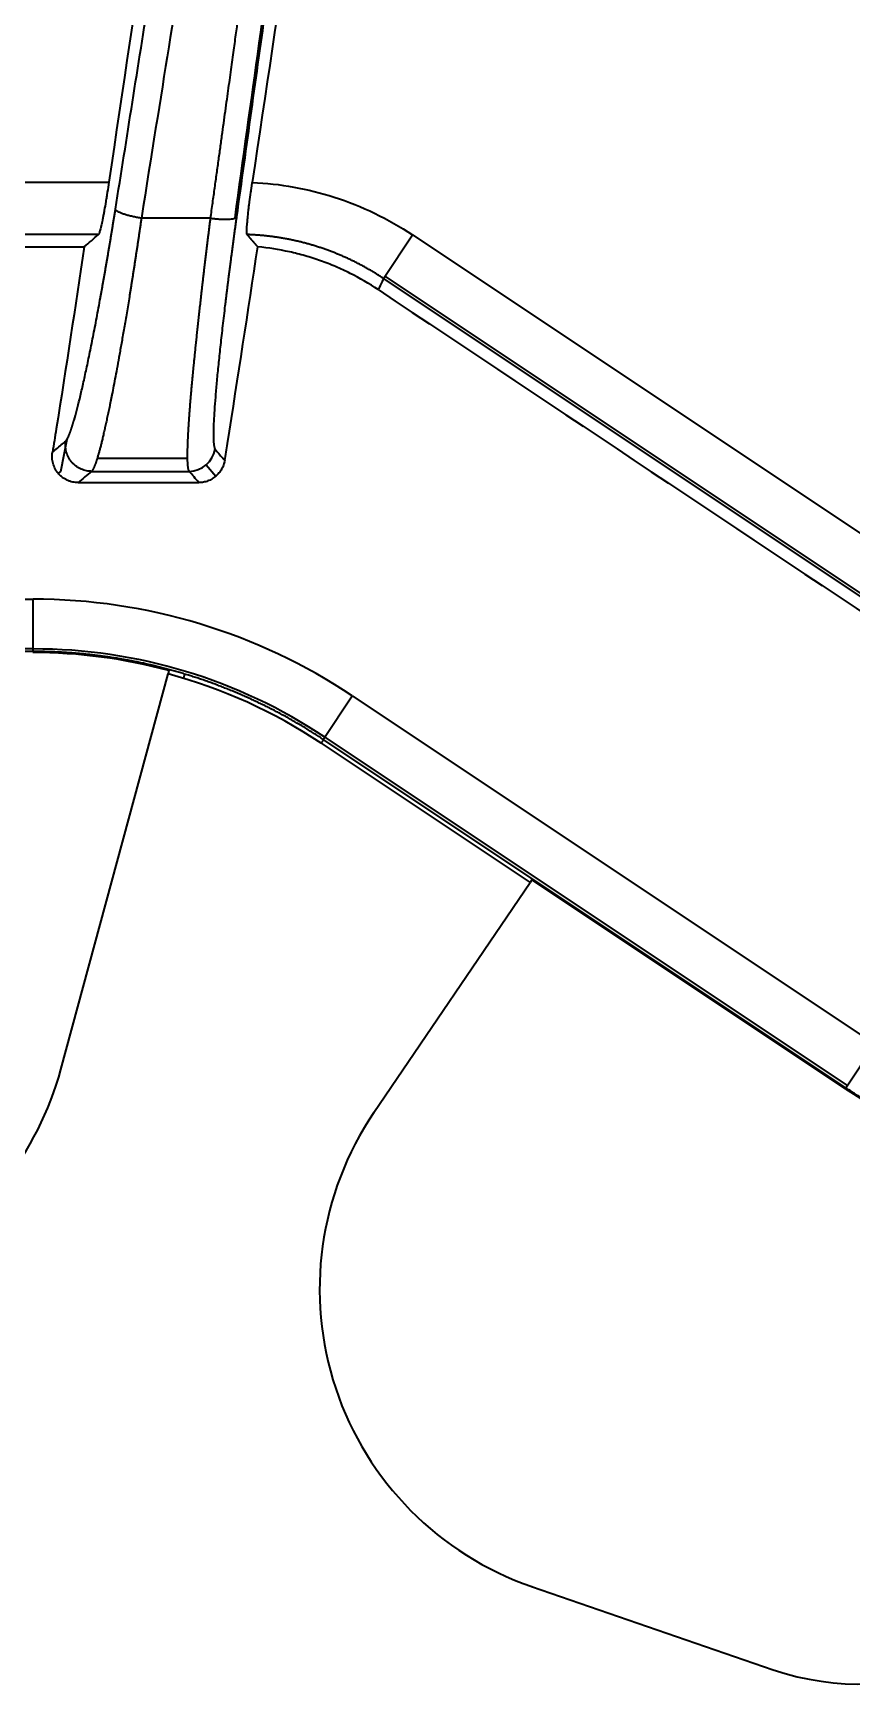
# Model space of a CAD drawing. Header units: millimetres. Extents: x 5 to 1651, y 545 to 1674.
# Drawn here: x 537.87 to 553.5, y 726.82 to 758.32 of the extents above; entities that cross this region are included whole.
import ezdxf

# ---------------------------------------------------------------- set-up
doc = ezdxf.new("R2010")
doc.units = ezdxf.units.MM
doc.layers.add('10', color=7, linetype='Continuous', true_color=0xffffff)

msp = doc.modelspace()

# ---------------------------------------------------------------- linework, layer by layer
at = {"layer": '10', "color": 7, "linetype": 'Continuous', "lineweight": 35}
for p, q in [((533.145, 755.476), (539.321, 755.476)), ((539.122, 754.477), (533.195, 754.477)), ((544.56, 753.641), (545.114, 754.472)), ((545.114, 754.472), (555.38, 747.628)), ((533.428, 754.244), (538.852, 754.244)), ((554.826, 746.797), (544.56, 753.641)), ((544.587, 753.683), (554.854, 746.839)), ((538.402, 749.958), (538.524, 750.571)), ((540.824, 750.203), (539.096, 750.203)), ((541.176, 750.083), (541.361, 749.867)), ((538.357, 749.92), (538.402, 749.958)), ((538.738, 749.744), (541.04, 749.744)), ((533.428, 747.52), (537.874, 747.52)), ((537.874, 746.522), (537.874, 747.52)), ((537.874, 746.571), (533.464, 746.571)), ((537.874, 746.522), (533.478, 746.522)), ((538.406, 738.548), (540.45, 746.096)), ((540.467, 746.159), (540.45, 746.096)), ((540.767, 746.09), (540.743, 746.012)), ((543.413, 744.844), (543.967, 745.675)), ((543.967, 745.675), (553.936, 739.03)), ((543.373, 744.774), (547.359, 742.116)), ((553.382, 738.199), (543.413, 744.844)), ((543.441, 744.886), (553.409, 738.24)), ((547.394, 742.168), (547.359, 742.116)), ((553.376, 738.18), (547.394, 742.168)), ((544.378, 737.726), (547.359, 742.116)), ((553.382, 738.199), (553.936, 739.03)), ((553.376, 738.18), (553.382, 738.199)), ((547.389, 728.683), (552, 727.095))]:
    msp.add_line(p, q, dxfattribs=at)
for centre, radius, start, end in [((532.615, 740.116), 6, 251, 344.849), ((549.343, 734.356), 6, 145.8319, 251), ((553.628, 731.823), 5, 251, 335)]:
    msp.add_arc(centre, radius, start, end, dxfattribs=at)
for centre, major_axis, start_param, end_param in [((537.865, 736.505), (-3.192, -10.544), 2.848006, 3.435179), ((537.881, 736.558), (-2.902, -9.585), 2.846503, 3.436683), ((537.86, 736.489), (-2.902, -9.585), 3.172263, 3.435179), ((537.841, 736.427), (-2.902, -9.585), 2.84991, 3.172069), ((558.924, 746.517), (-2.902, -9.585), 5.989599, 6.576772)]:
    msp.add_ellipse(centre, major_axis=major_axis, ratio=0.998504, start_param=start_param, end_param=end_param, dxfattribs=at)
for points, knots in [([(543.429, 828.539), (543.429, 823.864), (542.121, 815.206), (540.054, 802.407), (537.103, 792.701), (533.096, 785.323), (528.647, 777.155), (526.059, 767.403), (524.851, 759.05), (524.321, 755.476)], [0, 0, 0, 0, 0.185733, 0.344916, 0.5041, 0.588915, 0.67373, 0.866016, 1, 1, 1, 1]), ([(527.058, 755.476), (527.569, 758.915), (528.764, 767.057), (531.168, 776.118), (535.428, 783.952), (539.606, 791.634), (542.725, 801.897), (544.782, 814.763), (546.134, 823.595), (546.134, 828.539)], [0, 0, 0, 0, 0.129702, 0.32294, 0.408174, 0.493408, 0.653378, 0.813349, 1, 1, 1, 1]), ([(558.429, 828.539), (558.429, 823.864), (557.121, 815.206), (555.054, 802.407), (552.103, 792.701), (548.096, 785.323), (543.647, 777.155), (541.059, 767.403), (539.851, 759.05), (539.321, 755.476)], [0, 0, 0, 0, 0.185733, 0.344916, 0.5041, 0.588915, 0.67373, 0.866016, 1, 1, 1, 1]), ([(539.448, 754.96), (539.555, 755.637), (539.663, 756.319), (539.88, 757.691), (539.99, 758.382), (540.214, 759.773), (540.329, 760.473), (540.566, 761.881), (540.689, 762.59), (540.946, 764.015), (541.081, 764.732), (541.366, 766.173), (541.517, 766.898), (541.839, 768.356), (542.01, 769.088), (542.38, 770.561), (542.578, 771.301), (543.006, 772.789), (543.236, 773.537), (543.735, 775.039), (544.004, 775.794), (544.59, 777.312), (544.905, 778.074), (545.335, 779.032), (545.422, 779.224), (545.601, 779.609), (545.692, 779.801), (545.97, 780.379), (546.162, 780.765), (546.755, 781.929), (547.172, 782.71), (548.032, 784.289), (548.474, 785.086), (549.361, 786.703), (549.807, 787.522), (550.459, 788.773), (550.673, 789.194), (550.989, 789.831), (551.145, 790.152), (551.324, 790.528), (551.413, 790.718), (551.457, 790.812), (551.479, 790.86), (551.49, 790.883), (551.495, 790.895), (551.498, 790.901), (551.499, 790.904), (551.5, 790.905), (551.5, 790.906), (551.501, 790.907), (551.86, 791.685), (552.529, 793.251), (553.406, 795.624), (554.171, 798.016), (554.617, 799.618), (555.036, 801.223), (555.231, 802.027), (555.6, 803.634), (555.946, 805.242), (556.411, 807.648), (556.835, 810.045), (557.097, 811.633), (557.29, 812.819), (557.353, 813.213), (557.479, 814.001), (557.541, 814.393), (557.727, 815.568), (557.971, 817.128), (558.308, 819.445), (558.598, 821.744), (558.824, 824.025), (558.971, 826.29), (559.007, 827.791), (559.007, 828.539)], [0, 0, 0, 0, 0.03125, 0.03125, 0.0625, 0.0625, 0.09375, 0.09375, 0.125, 0.125, 0.15625, 0.15625, 0.1875, 0.1875, 0.21875, 0.21875, 0.25, 0.25, 0.28125, 0.28125, 0.3125, 0.3125, 0.34375, 0.34375, 0.351563, 0.351563, 0.359375, 0.359375, 0.375, 0.375, 0.40625, 0.40625, 0.4375, 0.4375, 0.46875, 0.46875, 0.484375, 0.484375, 0.492188, 0.496094, 0.498047, 0.499023, 0.499512, 0.499756, 0.499878, 0.499939, 0.499969, 0.499985, 0.499985, 0.5, 0.5, 0.53125, 0.5625, 0.59375, 0.625, 0.625, 0.65625, 0.65625, 0.6875, 0.71875, 0.75, 0.78125, 0.78125, 0.796875, 0.796875, 0.8125, 0.8125, 0.84375, 0.875, 0.90625, 0.9375, 0.96875, 1, 1, 1, 1]), ([(559.506, 828.539), (559.506, 827.272), (559.444, 825.856), (559.258, 823.506), (559.18, 822.685), (559.041, 821.398), (558.965, 820.741), (558.867, 819.949), (558.815, 819.547), (558.788, 819.344), (558.775, 819.243), (558.768, 819.192), (558.765, 819.166), (558.763, 819.154), (558.762, 819.147), (558.762, 819.144), (558.762, 819.143), (558.761, 819.142), (558.761, 819.141), (558.761, 819.141), (558.761, 819.141), (558.585, 817.818), (558.369, 816.339), (557.984, 813.888), (557.845, 813.033), (557.622, 811.691), (557.507, 811.006), (557.366, 810.181), (557.294, 809.762), (557.257, 809.551), (557.239, 809.445), (557.23, 809.392), (557.225, 809.366), (557.223, 809.354), (557.222, 809.347), (557.221, 809.343), (556.885, 807.411), (556.526, 805.577), (555.756, 802.102), (555.347, 800.459), (554.478, 797.364), (554.019, 795.912), (553.294, 793.877), (553.045, 793.222), (552.664, 792.275), (552.471, 791.811), (552.241, 791.285), (552.126, 791.025), (552.068, 790.897), (552.039, 790.833), (552.024, 790.801), (552.017, 790.785), (552.013, 790.777), (552.011, 790.773), (552.01, 790.771), (552.01, 790.77), (552.01, 790.769), (552.01, 790.769), (552.009, 790.769), (552.009, 790.769), (551.851, 790.423), (551.426, 789.546), (550.461, 787.676), (549.599, 786.061), (548.871, 784.711), (548.615, 784.238), (548.21, 783.494), (548.002, 783.113), (547.751, 782.654), (547.623, 782.421), (547.559, 782.303), (547.526, 782.244), (547.51, 782.214), (547.502, 782.199), (547.498, 782.192), (547.496, 782.188), (547.495, 782.187), (547.494, 782.186), (547.494, 782.185), (547.494, 782.185), (547.494, 782.185), (546.732, 780.796), (546.038, 779.364), (545.096, 777.152), (544.65, 776.03), (544.174, 774.693), (543.947, 774.018), (543.836, 773.678), (543.781, 773.508), (543.754, 773.423), (543.74, 773.38), (543.734, 773.359), (543.73, 773.348), (543.729, 773.343), (543.728, 773.34), (543.727, 773.339), (543.727, 773.338), (543.727, 773.338), (543.727, 773.338), (543.309, 772.017), (542.913, 770.589), (542.353, 768.286), (542.172, 767.491), (541.908, 766.26), (541.779, 765.634), (541.631, 764.886), (541.558, 764.508), (541.522, 764.317), (541.504, 764.222), (541.495, 764.174), (541.49, 764.15), (541.488, 764.138), (541.487, 764.132), (541.487, 764.129), (541.486, 764.128), (541.486, 764.127), (541.486, 764.127), (541.486, 764.127), (541.486, 764.127), (541.486, 764.126), (541.418, 763.764), (541.251, 762.831), (541.024, 761.482), (540.767, 759.925), (540.623, 759.042), (540.305, 757.071), (540.131, 755.982), (539.941, 754.79)], [0, 0, 0, 0, 0.0625, 0.0625, 0.09375, 0.09375, 0.109375, 0.117188, 0.121094, 0.123047, 0.124023, 0.124512, 0.124756, 0.124878, 0.124939, 0.124969, 0.124985, 0.124992, 0.124996, 0.124996, 0.125, 0.125, 0.1875, 0.1875, 0.21875, 0.21875, 0.234375, 0.242188, 0.246094, 0.248047, 0.249023, 0.249512, 0.249756, 0.249878, 0.249878, 0.25, 0.25, 0.3125, 0.3125, 0.375, 0.375, 0.4375, 0.4375, 0.46875, 0.46875, 0.484375, 0.492188, 0.496094, 0.498047, 0.499023, 0.499512, 0.499756, 0.499878, 0.499939, 0.499969, 0.499985, 0.499992, 0.499996, 0.499996, 0.5, 0.5, 0.53125, 0.5625, 0.59375, 0.59375, 0.609375, 0.609375, 0.617188, 0.621094, 0.623047, 0.624023, 0.624512, 0.624756, 0.624878, 0.624939, 0.624969, 0.624985, 0.624992, 0.624996, 0.624996, 0.625, 0.625, 0.6875, 0.6875, 0.71875, 0.734375, 0.742188, 0.746094, 0.748047, 0.749023, 0.749512, 0.749756, 0.749878, 0.749939, 0.749969, 0.749985, 0.749992, 0.749992, 0.75, 0.75, 0.8125, 0.8125, 0.84375, 0.84375, 0.859375, 0.867188, 0.871094, 0.873047, 0.874023, 0.874512, 0.874756, 0.874878, 0.874939, 0.874969, 0.874985, 0.874992, 0.874996, 0.874998, 0.874998, 0.875, 0.875, 0.90625, 0.9375, 0.9375, 0.96875, 0.96875, 1, 1, 1, 1]), ([(541.263, 754.79), (541.276, 754.888), (541.303, 755.082), (541.343, 755.368), (541.381, 755.644), (541.418, 755.912), (541.453, 756.17), (541.488, 756.419), (541.521, 756.659), (541.553, 756.889), (541.583, 757.11), (541.613, 757.322), (541.641, 757.525), (541.668, 757.718), (541.693, 757.903), (541.717, 758.078), (541.74, 758.243), (541.762, 758.4), (541.782, 758.547), (541.802, 758.685), (541.819, 758.813), (541.836, 758.933), (541.851, 759.043), (541.865, 759.144), (541.878, 759.235), (541.889, 759.318), (541.9, 759.391), (541.909, 759.454), (541.916, 759.509), (541.923, 759.554), (541.935, 759.643), (541.955, 759.78), (541.982, 759.966), (542.009, 760.151), (542.035, 760.334), (542.062, 760.515), (542.088, 760.695), (542.115, 760.873), (542.141, 761.05), (542.168, 761.225), (542.194, 761.398), (542.22, 761.57), (542.246, 761.74), (542.272, 761.909), (542.298, 762.076), (542.323, 762.241), (542.349, 762.405), (542.375, 762.567), (542.4, 762.727), (542.426, 762.886), (542.451, 763.043), (542.476, 763.199), (542.502, 763.353), (542.527, 763.505), (542.552, 763.656), (542.577, 763.805), (542.601, 763.953), (542.626, 764.099), (542.651, 764.243), (542.711, 764.592), (542.808, 765.141), (542.946, 765.887), (543.087, 766.619), (543.232, 767.337), (543.38, 768.041), (543.532, 768.732), (543.687, 769.409), (543.846, 770.072), (544.008, 770.721), (544.174, 771.356), (544.343, 771.977), (544.515, 772.584), (544.691, 773.178), (544.837, 773.651), (544.952, 774.01), (545.034, 774.26), (545.118, 774.511), (545.205, 774.764), (545.293, 775.017), (545.384, 775.272), (545.477, 775.527), (545.572, 775.784), (545.669, 776.043), (545.769, 776.302), (545.87, 776.563), (545.974, 776.824), (546.08, 777.087), (546.189, 777.351), (546.299, 777.617), (546.412, 777.883), (546.527, 778.151), (546.644, 778.42), (546.764, 778.69), (546.885, 778.961), (547.009, 779.233), (547.135, 779.507), (547.263, 779.781), (547.394, 780.057), (547.527, 780.334), (547.661, 780.613), (547.798, 780.892), (547.938, 781.173), (548.079, 781.455), (548.223, 781.738), (548.369, 782.022), (548.517, 782.308), (548.663, 782.587), (548.822, 782.886), (549.006, 783.233), (549.235, 783.662), (549.508, 784.173), (549.763, 784.649), (549.982, 785.06), (550.148, 785.371), (550.304, 785.665), (550.451, 785.942), (550.589, 786.202), (550.716, 786.445), (550.835, 786.671), (551.005, 786.998), (551.226, 787.425), (551.494, 787.955), (551.751, 788.47), (551.995, 788.97), (552.227, 789.454), (552.447, 789.923), (552.654, 790.376), (552.849, 790.815), (553.008, 791.184), (553.137, 791.491), (553.24, 791.74), (553.342, 791.99), (553.444, 792.242), (553.544, 792.496), (553.644, 792.751), (553.743, 793.008), (553.84, 793.267), (553.937, 793.527), (554.033, 793.789), (554.129, 794.053), (554.223, 794.319), (554.316, 794.586), (554.409, 794.855), (554.501, 795.125), (554.591, 795.397), (554.681, 795.671), (554.77, 795.947), (554.859, 796.224), (554.946, 796.503), (555.032, 796.784), (555.118, 797.066), (555.203, 797.35), (555.286, 797.635), (555.369, 797.923), (555.451, 798.212), (555.533, 798.502), (555.613, 798.795), (555.692, 799.089), (555.771, 799.385), (555.848, 799.682), (555.925, 799.981), (556.023, 800.368), (556.141, 800.847), (556.278, 801.423), (556.414, 802.016), (556.55, 802.625), (556.686, 803.249), (556.82, 803.89), (556.954, 804.547), (557.088, 805.221), (557.221, 805.91), (557.353, 806.615), (557.485, 807.337), (557.616, 808.075), (557.746, 808.828), (557.85, 809.446), (557.929, 809.922), (557.983, 810.248), (558.036, 810.572), (558.089, 810.893), (558.141, 811.211), (558.192, 811.527), (558.242, 811.84), (558.292, 812.15), (558.341, 812.457), (558.39, 812.762), (558.438, 813.064), (558.485, 813.363), (558.531, 813.66), (558.577, 813.954), (558.622, 814.245), (558.667, 814.533), (558.711, 814.819), (558.754, 815.102), (558.796, 815.382), (558.838, 815.66), (558.879, 815.935), (558.919, 816.207), (558.959, 816.476), (558.998, 816.743), (559.036, 817.007), (559.074, 817.268), (559.111, 817.527), (559.147, 817.783), (559.183, 818.036), (559.218, 818.286), (559.252, 818.534), (559.286, 818.779), (559.32, 819.032), (559.355, 819.294), (559.391, 819.564), (559.425, 819.833), (559.459, 820.1), (559.492, 820.365), (559.524, 820.628), (559.555, 820.89), (559.585, 821.15), (559.614, 821.408), (559.642, 821.665), (559.669, 821.919), (559.695, 822.172), (559.721, 822.423), (559.745, 822.673), (559.769, 822.92), (559.791, 823.166), (559.813, 823.41), (559.834, 823.653), (559.854, 823.893), (559.873, 824.132), (559.891, 824.369), (559.908, 824.605), (559.924, 824.838), (559.939, 825.07), (559.953, 825.3), (559.967, 825.528), (559.979, 825.755), (559.991, 825.979), (560.001, 826.202), (560.011, 826.424), (560.02, 826.643), (560.028, 826.861), (560.035, 827.077), (560.041, 827.291), (560.046, 827.503), (560.05, 827.714), (560.053, 827.923), (560.055, 828.13), (560.057, 828.335), (560.057, 828.472), (560.057, 828.539)], [0, 0, 0, 0, 0.00393, 0.007737, 0.011421, 0.014981, 0.018418, 0.021731, 0.024921, 0.027988, 0.030932, 0.033752, 0.036449, 0.039022, 0.041473, 0.0438, 0.046003, 0.048083, 0.05004, 0.051874, 0.053584, 0.055171, 0.056634, 0.057975, 0.059192, 0.060285, 0.061255, 0.062102, 0.062826, 0.063426, 0.063903, 0.066401, 0.068878, 0.071333, 0.073767, 0.076179, 0.078571, 0.080941, 0.083289, 0.085617, 0.087923, 0.090207, 0.092471, 0.094712, 0.096933, 0.099133, 0.101311, 0.103467, 0.105603, 0.107717, 0.10981, 0.111881, 0.113931, 0.11596, 0.117968, 0.119954, 0.121919, 0.123863, 0.125785, 0.127686, 0.137813, 0.147766, 0.157546, 0.167155, 0.176592, 0.185858, 0.194955, 0.203882, 0.212641, 0.221233, 0.229658, 0.237918, 0.246013, 0.253945, 0.25736, 0.260797, 0.264258, 0.267742, 0.27125, 0.274781, 0.278337, 0.281916, 0.285519, 0.289147, 0.292799, 0.296475, 0.300176, 0.303902, 0.307653, 0.311429, 0.315229, 0.319055, 0.322906, 0.326783, 0.330685, 0.334612, 0.338566, 0.342545, 0.34655, 0.350581, 0.354638, 0.358721, 0.362831, 0.366966, 0.371129, 0.375317, 0.379533, 0.383445, 0.388564, 0.394891, 0.402425, 0.411167, 0.416012, 0.420602, 0.424938, 0.429019, 0.432846, 0.436419, 0.439737, 0.442801, 0.450786, 0.458519, 0.466002, 0.473235, 0.480218, 0.486951, 0.493435, 0.499672, 0.50566, 0.509145, 0.512645, 0.516161, 0.519692, 0.52324, 0.526804, 0.530383, 0.533979, 0.537591, 0.54122, 0.544865, 0.548526, 0.552204, 0.555899, 0.559611, 0.56334, 0.567085, 0.570848, 0.574628, 0.578425, 0.582239, 0.586071, 0.58992, 0.593787, 0.597672, 0.601574, 0.605493, 0.609431, 0.613387, 0.61736, 0.621352, 0.625361, 0.629389, 0.636882, 0.644575, 0.652468, 0.660564, 0.668861, 0.67736, 0.686061, 0.694965, 0.704072, 0.713381, 0.722895, 0.732611, 0.742532, 0.752656, 0.756982, 0.761272, 0.765526, 0.769743, 0.773924, 0.778068, 0.782177, 0.786249, 0.790285, 0.794284, 0.798248, 0.802175, 0.806066, 0.80992, 0.813739, 0.817521, 0.821267, 0.824976, 0.828649, 0.832287, 0.835887, 0.839452, 0.842981, 0.846473, 0.849929, 0.853348, 0.856732, 0.860079, 0.863391, 0.866666, 0.869904, 0.873107, 0.876273, 0.879832, 0.883366, 0.886876, 0.890361, 0.893823, 0.89726, 0.900674, 0.904063, 0.907429, 0.91077, 0.914087, 0.917381, 0.92065, 0.923896, 0.927117, 0.930315, 0.933489, 0.936639, 0.939766, 0.942869, 0.945948, 0.949003, 0.952035, 0.955043, 0.958028, 0.960989, 0.963927, 0.966841, 0.969732, 0.972599, 0.975444, 0.978265, 0.981062, 0.983837, 0.986588, 0.989317, 0.992022, 0.994704, 0.997364, 1, 1, 1, 1]), ([(541.729, 754.792), (541.739, 754.866), (541.749, 754.941), (542.066, 757.228), (542.367, 759.445), (543.386, 766.085), (544.216, 770.496), (546.427, 776.94), (547.353, 779.057), (549.481, 783.227), (550.64, 785.284), (552.775, 789.458), (553.723, 791.584), (555.3, 795.939), (555.952, 798.162), (557.628, 804.922), (558.365, 809.555), (559.802, 818.847), (560.497, 823.505), (560.531, 828.301), (560.532, 828.42), (560.532, 828.539)], [0, 0, 0, 0, 0.003031, 0.003031, 0.093247, 0.093247, 0.273679, 0.273679, 0.363895, 0.363895, 0.454111, 0.454111, 0.544327, 0.544327, 0.634544, 0.634544, 0.814976, 0.814976, 0.995408, 0.995408, 1, 1, 1, 1]), ([(560.556, 828.539), (560.556, 827.777), (560.521, 826.255), (560.378, 823.973), (560.159, 821.691), (559.879, 819.405), (559.555, 817.111), (559.321, 815.574), (559.143, 814.417), (559.083, 814.031), (558.963, 813.258), (558.903, 812.87), (558.72, 811.706), (558.596, 810.927), (558.212, 808.584), (557.94, 807.012), (557.481, 804.642), (557.32, 803.85), (557.062, 802.659), (556.974, 802.262), (556.791, 801.466), (556.697, 801.068), (556.404, 799.872), (555.989, 798.276), (555.277, 795.884), (554.735, 794.298), (554.3, 793.113), (554.075, 792.522), (553.8, 791.835), (553.659, 791.493), (553.587, 791.322), (553.551, 791.236), (553.533, 791.194), (553.524, 791.172), (553.52, 791.162), (553.517, 791.156), (553.516, 791.154), (553.516, 791.152), (553.515, 791.152), (553.515, 791.151), (553.515, 791.151), (553.414, 790.913), (553.312, 790.677), (553.105, 790.207), (552.999, 789.974), (552.678, 789.278), (552.239, 788.362), (551.559, 787.021), (550.871, 785.714), (550.415, 784.864), (549.965, 784.026), (549.743, 783.612), (549.306, 782.794), (548.877, 781.985), (548.263, 780.794), (547.878, 780.013), (547.507, 779.236), (547.329, 778.85), (546.815, 777.697), (546.504, 776.935), (545.93, 775.423), (545.669, 774.673), (545.189, 773.183), (544.969, 772.443), (544.565, 770.972), (544.379, 770.241), (544.036, 768.786), (543.878, 768.063), (543.584, 766.624), (543.447, 765.907), (543.19, 764.481), (543.069, 763.772), (542.84, 762.36), (542.731, 761.658), (542.522, 760.263), (542.421, 759.57), (542.225, 758.193), (542.13, 757.509), (541.942, 756.153), (541.849, 755.48), (541.757, 754.813)], [0, 0, 0, 0, 0.03125, 0.0625, 0.09375, 0.125, 0.15625, 0.1875, 0.1875, 0.203125, 0.203125, 0.21875, 0.21875, 0.25, 0.25, 0.3125, 0.3125, 0.34375, 0.34375, 0.359375, 0.359375, 0.375, 0.375, 0.40625, 0.4375, 0.46875, 0.46875, 0.484375, 0.492187, 0.496094, 0.498047, 0.499023, 0.499512, 0.499756, 0.499878, 0.499939, 0.499969, 0.499985, 0.499992, 0.499992, 0.5, 0.5, 0.507812, 0.507812, 0.515625, 0.515625, 0.53125, 0.546875, 0.5625, 0.578125, 0.578125, 0.59375, 0.59375, 0.609375, 0.625, 0.640625, 0.640625, 0.65625, 0.65625, 0.6875, 0.6875, 0.71875, 0.71875, 0.75, 0.75, 0.78125, 0.78125, 0.8125, 0.8125, 0.84375, 0.84375, 0.875, 0.875, 0.90625, 0.90625, 0.9375, 0.9375, 0.96875, 0.96875, 1, 1, 1, 1]), ([(561.134, 828.539), (561.134, 823.595), (559.782, 814.763), (557.725, 801.897), (554.606, 791.634), (550.428, 783.952), (546.168, 776.118), (543.763, 767.056), (542.569, 758.913), (542.058, 755.473)], [0, 0, 0, 0, 0.186643, 0.346608, 0.506573, 0.591803, 0.677034, 0.870264, 1, 1, 1, 1]), ([(539.321, 755.476), (539.312, 755.412), (539.302, 755.349), (539.287, 755.257), (539.283, 755.227), (539.275, 755.181), (539.273, 755.166), (539.268, 755.136), (539.265, 755.121), (539.253, 755.048), (539.243, 754.992), (539.228, 754.912), (539.224, 754.886), (539.216, 754.849), (539.214, 754.836), (539.209, 754.812), (539.207, 754.801), (539.196, 754.743), (539.187, 754.702), (539.177, 754.656), (539.175, 754.647), (539.171, 754.629), (539.169, 754.621), (539.163, 754.597), (539.159, 754.582), (539.149, 754.542), (539.142, 754.521), (539.134, 754.498), (539.131, 754.492), (539.127, 754.482), (539.124, 754.479), (539.122, 754.477)], [0, 0, 0, 0, 0.125, 0.125, 0.1875, 0.1875, 0.21875, 0.21875, 0.25, 0.25, 0.375, 0.375, 0.4375, 0.4375, 0.46875, 0.46875, 0.5, 0.5, 0.625, 0.625, 0.65625, 0.65625, 0.6875, 0.6875, 0.75, 0.75, 0.875, 0.875, 0.9375, 0.9375, 1, 1, 1, 1]), ([(541.96, 754.477), (541.957, 754.48), (541.955, 754.49), (541.953, 754.512), (541.953, 754.521), (541.953, 754.542), (541.953, 754.554), (541.955, 754.594), (541.956, 754.626), (541.961, 754.681), (541.962, 754.701), (541.966, 754.742), (541.968, 754.764), (541.975, 754.833), (541.98, 754.882), (541.989, 754.962), (541.992, 754.99), (541.999, 755.046), (542.003, 755.075), (542.014, 755.162), (542.022, 755.222), (542.033, 755.3), (542.035, 755.315), (542.039, 755.347), (542.046, 755.394), (542.053, 755.441), (542.058, 755.473)], [0, 0, 0, 0, 0.125, 0.125, 0.1875, 0.1875, 0.25, 0.25, 0.375, 0.375, 0.4375, 0.4375, 0.5, 0.5, 0.625, 0.625, 0.6875, 0.6875, 0.75, 0.75, 0.875, 0.875, 0.90625, 0.90625, 0.9375, 1, 1, 1, 1]), ([(542.058, 755.473), (542.588, 755.449), (543.119, 755.354), (544.148, 755.023), (544.655, 754.778), (545.114, 754.472)], [0, 0, 0, 0, 0.489882, 0.489882, 1, 1, 1, 1]), ([(538.499, 750.538), (538.499, 750.539), (538.501, 750.54), (538.503, 750.542), (538.505, 750.545), (538.507, 750.547), (538.51, 750.55), (538.512, 750.553), (538.514, 750.556), (538.517, 750.56), (538.519, 750.563), (538.522, 750.567), (538.524, 750.571), (538.527, 750.576), (538.529, 750.58), (538.532, 750.585), (538.534, 750.59), (538.537, 750.595), (538.54, 750.6), (538.542, 750.606), (538.545, 750.612), (538.548, 750.618), (538.551, 750.624), (538.553, 750.63), (538.556, 750.637), (538.559, 750.644), (538.562, 750.651), (538.565, 750.658), (538.568, 750.665), (538.571, 750.673), (538.574, 750.681), (538.577, 750.689), (538.58, 750.698), (538.583, 750.706), (538.586, 750.715), (538.59, 750.724), (538.593, 750.733), (538.596, 750.742), (538.599, 750.752), (538.603, 750.762), (538.606, 750.772), (538.61, 750.782), (538.613, 750.793), (538.616, 750.803), (538.62, 750.814), (538.623, 750.825), (538.627, 750.837), (538.63, 750.848), (538.634, 750.86), (538.638, 750.872), (538.641, 750.884), (538.645, 750.896), (538.649, 750.909), (538.653, 750.922), (538.672, 750.987), (538.708, 751.118), (538.764, 751.34), (538.824, 751.593), (538.886, 751.876), (538.952, 752.187), (539.02, 752.525), (539.09, 752.886), (539.141, 753.163), (539.173, 753.339), (539.185, 753.405), (539.197, 753.472), (539.209, 753.54), (539.221, 753.607), (539.233, 753.676), (539.245, 753.744), (539.257, 753.813), (539.269, 753.882), (539.281, 753.951), (539.293, 754.021), (539.305, 754.091), (539.317, 754.162), (539.329, 754.233), (539.341, 754.304), (539.353, 754.376), (539.365, 754.447), (539.376, 754.52), (539.388, 754.592), (539.4, 754.665), (539.412, 754.738), (539.424, 754.812), (539.436, 754.886), (539.444, 754.936), (539.448, 754.96)], [0, 0, 0, 0, 0.004737, 0.00947, 0.014199, 0.018925, 0.023648, 0.028368, 0.033085, 0.037799, 0.042511, 0.047221, 0.051929, 0.056635, 0.061339, 0.066042, 0.070743, 0.075444, 0.080143, 0.084842, 0.08954, 0.094238, 0.098936, 0.103634, 0.108332, 0.113031, 0.11773, 0.12243, 0.127131, 0.131833, 0.136537, 0.141242, 0.145949, 0.150658, 0.155369, 0.160082, 0.164798, 0.169516, 0.174238, 0.178962, 0.18369, 0.188421, 0.193155, 0.197894, 0.202636, 0.207383, 0.212134, 0.216889, 0.221649, 0.226414, 0.231184, 0.23596, 0.24074, 0.245527, 0.250319, 0.313386, 0.375812, 0.438014, 0.500409, 0.562888, 0.625051, 0.687298, 0.750024, 0.760555, 0.771062, 0.781548, 0.792014, 0.802462, 0.812894, 0.823311, 0.833715, 0.844109, 0.854494, 0.864872, 0.875245, 0.885615, 0.895983, 0.906352, 0.916723, 0.927099, 0.93748, 0.94787, 0.958269, 0.96868, 0.979104, 0.989543, 1, 1, 1, 1]), ([(539.941, 754.79), (539.94, 754.777), (539.936, 754.751), (539.93, 754.712), (539.925, 754.674), (539.919, 754.635), (539.913, 754.597), (539.907, 754.558), (539.902, 754.52), (539.896, 754.481), (539.89, 754.443), (539.885, 754.405), (539.879, 754.366), (539.873, 754.328), (539.868, 754.29), (539.862, 754.252), (539.856, 754.214), (539.851, 754.176), (539.845, 754.139), (539.839, 754.101), (539.833, 754.063), (539.828, 754.026), (539.822, 753.988), (539.816, 753.951), (539.81, 753.913), (539.805, 753.876), (539.799, 753.839), (539.793, 753.802), (539.787, 753.765), (539.782, 753.728), (539.776, 753.691), (539.77, 753.655), (539.764, 753.618), (539.758, 753.581), (539.753, 753.545), (539.747, 753.509), (539.741, 753.472), (539.735, 753.436), (539.73, 753.4), (539.724, 753.364), (539.718, 753.329), (539.697, 753.2), (539.662, 752.985), (539.613, 752.698), (539.567, 752.434), (539.524, 752.192), (539.484, 751.971), (539.447, 751.771), (539.412, 751.591), (539.386, 751.458), (539.368, 751.363), (539.355, 751.302), (539.343, 751.242), (539.331, 751.184), (539.32, 751.127), (539.308, 751.072), (539.296, 751.018), (539.285, 750.965), (539.274, 750.914), (539.263, 750.864), (539.253, 750.816), (539.242, 750.769), (539.232, 750.724), (539.222, 750.68), (539.212, 750.637), (539.202, 750.596), (539.192, 750.556), (539.183, 750.518), (539.174, 750.481), (539.165, 750.445), (539.156, 750.411), (539.147, 750.378), (539.138, 750.346), (539.13, 750.316), (539.122, 750.287), (539.114, 750.26), (539.106, 750.233), (539.098, 750.208), (539.091, 750.184), (539.084, 750.162), (539.077, 750.141), (539.07, 750.121), (539.063, 750.102), (539.056, 750.084), (539.05, 750.068), (539.044, 750.052), (539.038, 750.038), (539.032, 750.025), (539.026, 750.013), (539.021, 750.002), (539.015, 749.993), (539.01, 749.984), (539.005, 749.976), (539.001, 749.97), (538.996, 749.964), (538.993, 749.961), (538.992, 749.96)], [0, 0, 0, 0, 0.004991, 0.009982, 0.014975, 0.019968, 0.024961, 0.029956, 0.034951, 0.039947, 0.044944, 0.049941, 0.05494, 0.059939, 0.064938, 0.069939, 0.07494, 0.079942, 0.084944, 0.089947, 0.094951, 0.099956, 0.104962, 0.109968, 0.114975, 0.119982, 0.12499, 0.129999, 0.135009, 0.140019, 0.14503, 0.150042, 0.155054, 0.160067, 0.165081, 0.170095, 0.175111, 0.180126, 0.185143, 0.19016, 0.195178, 0.200197, 0.244634, 0.287068, 0.327499, 0.365926, 0.402346, 0.43676, 0.469167, 0.499566, 0.511733, 0.523842, 0.535894, 0.547888, 0.559825, 0.571705, 0.583527, 0.595292, 0.607, 0.61865, 0.630244, 0.641779, 0.653258, 0.664679, 0.676042, 0.687349, 0.698597, 0.709789, 0.720922, 0.731999, 0.743018, 0.753979, 0.764883, 0.77573, 0.78652, 0.797253, 0.807929, 0.818548, 0.82911, 0.839615, 0.850064, 0.860456, 0.870791, 0.88107, 0.891292, 0.901457, 0.911566, 0.921619, 0.931614, 0.941553, 0.951436, 0.961262, 0.971031, 0.980744, 0.9904, 1, 1, 1, 1]), ([(540.856, 749.96), (540.855, 749.961), (540.855, 749.962), (540.853, 749.964), (540.852, 749.967), (540.85, 749.969), (540.849, 749.972), (540.848, 749.975), (540.846, 749.979), (540.845, 749.982), (540.844, 749.986), (540.843, 749.99), (540.842, 749.994), (540.841, 749.999), (540.839, 750.004), (540.838, 750.009), (540.837, 750.014), (540.836, 750.019), (540.836, 750.025), (540.835, 750.03), (540.834, 750.037), (540.833, 750.043), (540.832, 750.049), (540.831, 750.056), (540.831, 750.063), (540.83, 750.07), (540.829, 750.077), (540.829, 750.085), (540.828, 750.093), (540.827, 750.101), (540.827, 750.109), (540.826, 750.118), (540.826, 750.126), (540.826, 750.135), (540.825, 750.144), (540.825, 750.154), (540.825, 750.163), (540.824, 750.173), (540.824, 750.183), (540.824, 750.194), (540.824, 750.204), (540.823, 750.215), (540.823, 750.226), (540.823, 750.237), (540.823, 750.248), (540.823, 750.26), (540.823, 750.272), (540.823, 750.284), (540.823, 750.296), (540.823, 750.309), (540.824, 750.321), (540.824, 750.334), (540.824, 750.347), (540.824, 750.361), (540.825, 750.374), (540.825, 750.388), (540.825, 750.402), (540.826, 750.417), (540.826, 750.431), (540.826, 750.446), (540.827, 750.461), (540.827, 750.476), (540.828, 750.491), (540.829, 750.507), (540.829, 750.522), (540.83, 750.538), (540.831, 750.555), (540.831, 750.571), (540.832, 750.588), (540.833, 750.605), (540.834, 750.622), (540.835, 750.639), (540.835, 750.656), (540.836, 750.674), (540.837, 750.692), (540.838, 750.71), (540.839, 750.729), (540.84, 750.747), (540.842, 750.766), (540.843, 750.785), (540.844, 750.804), (540.845, 750.823), (540.846, 750.843), (540.848, 750.863), (540.849, 750.883), (540.85, 750.903), (540.852, 750.923), (540.853, 750.944), (540.854, 750.965), (540.856, 750.986), (540.857, 751.007), (540.859, 751.028), (540.861, 751.05), (540.862, 751.072), (540.864, 751.094), (540.865, 751.116), (540.867, 751.138), (540.869, 751.161), (540.871, 751.184), (540.873, 751.207), (540.874, 751.23), (540.876, 751.253), (540.878, 751.277), (540.88, 751.301), (540.882, 751.325), (540.884, 751.349), (540.886, 751.373), (540.888, 751.398), (540.891, 751.428), (540.894, 751.463), (540.897, 751.504), (540.901, 751.546), (540.905, 751.588), (540.909, 751.631), (540.913, 751.675), (540.917, 751.719), (540.921, 751.764), (540.926, 751.81), (540.93, 751.856), (540.934, 751.903), (540.939, 751.95), (540.944, 751.999), (540.949, 752.047), (540.954, 752.097), (540.959, 752.147), (540.964, 752.197), (540.969, 752.249), (540.974, 752.301), (540.98, 752.353), (540.985, 752.407), (540.991, 752.46), (540.997, 752.515), (541.003, 752.57), (541.009, 752.626), (541.015, 752.682), (541.021, 752.739), (541.027, 752.797), (541.033, 752.855), (541.04, 752.914), (541.046, 752.973), (541.053, 753.033), (541.06, 753.094), (541.067, 753.155), (541.074, 753.217), (541.081, 753.279), (541.088, 753.342), (541.095, 753.406), (541.103, 753.47), (541.11, 753.535), (541.118, 753.6), (541.126, 753.666), (541.133, 753.732), (541.141, 753.799), (541.149, 753.867), (541.157, 753.935), (541.166, 754.003), (541.174, 754.073), (541.182, 754.142), (541.191, 754.212), (541.199, 754.283), (541.208, 754.354), (541.217, 754.425), (541.226, 754.497), (541.235, 754.57), (541.244, 754.643), (541.253, 754.716), (541.26, 754.765), (541.263, 754.79)], [0, 0, 0, 0, 0.004588, 0.009177, 0.013768, 0.01836, 0.022954, 0.027549, 0.032146, 0.036744, 0.041344, 0.045945, 0.050548, 0.055152, 0.059758, 0.064365, 0.068973, 0.073584, 0.078195, 0.082808, 0.087423, 0.092039, 0.096657, 0.101276, 0.105897, 0.110519, 0.115143, 0.119768, 0.124395, 0.129023, 0.133653, 0.138284, 0.142917, 0.147552, 0.152188, 0.156825, 0.161464, 0.166105, 0.170747, 0.175391, 0.180036, 0.184683, 0.189331, 0.193981, 0.198633, 0.203286, 0.207941, 0.212597, 0.217255, 0.221915, 0.226576, 0.231239, 0.235904, 0.240571, 0.245239, 0.249908, 0.25458, 0.259253, 0.263928, 0.268604, 0.273283, 0.277963, 0.282645, 0.287328, 0.292013, 0.2967, 0.301389, 0.306079, 0.310772, 0.315465, 0.320161, 0.324859, 0.329558, 0.334259, 0.338961, 0.343666, 0.348372, 0.35308, 0.357789, 0.362501, 0.367214, 0.371929, 0.376645, 0.381364, 0.386084, 0.390806, 0.39553, 0.400255, 0.404982, 0.409711, 0.414442, 0.419174, 0.423909, 0.428645, 0.433382, 0.438122, 0.442863, 0.447606, 0.452351, 0.457098, 0.461846, 0.466596, 0.471349, 0.476102, 0.480858, 0.485616, 0.490375, 0.495136, 0.499899, 0.507616, 0.515365, 0.523145, 0.530956, 0.538799, 0.546674, 0.554581, 0.562519, 0.570489, 0.578491, 0.586525, 0.59459, 0.602687, 0.610815, 0.618976, 0.627168, 0.635392, 0.643648, 0.651935, 0.660254, 0.668605, 0.676987, 0.685402, 0.693848, 0.702325, 0.710835, 0.719376, 0.727949, 0.736553, 0.745189, 0.753857, 0.762557, 0.771289, 0.780052, 0.788848, 0.797675, 0.806534, 0.815425, 0.824349, 0.833304, 0.842292, 0.851312, 0.860364, 0.869448, 0.878564, 0.887712, 0.896893, 0.906106, 0.915351, 0.924628, 0.933937, 0.943278, 0.952652, 0.962057, 0.971495, 0.980964, 0.990466, 1, 1, 1, 1]), ([(541.757, 754.813), (541.755, 754.802), (541.752, 754.78), (541.747, 754.746), (541.743, 754.713), (541.738, 754.679), (541.733, 754.646), (541.729, 754.612), (541.724, 754.579), (541.72, 754.546), (541.715, 754.513), (541.711, 754.48), (541.706, 754.447), (541.702, 754.414), (541.698, 754.381), (541.693, 754.348), (541.689, 754.315), (541.684, 754.283), (541.68, 754.25), (541.676, 754.218), (541.671, 754.185), (541.667, 754.153), (541.663, 754.12), (541.659, 754.088), (541.654, 754.056), (541.65, 754.024), (541.646, 753.992), (541.642, 753.96), (541.638, 753.928), (541.634, 753.896), (541.63, 753.864), (541.625, 753.833), (541.621, 753.801), (541.617, 753.769), (541.613, 753.738), (541.609, 753.707), (541.605, 753.675), (541.601, 753.644), (541.597, 753.613), (541.593, 753.582), (541.59, 753.551), (541.586, 753.52), (541.582, 753.489), (541.578, 753.458), (541.574, 753.427), (541.57, 753.396), (541.566, 753.366), (541.563, 753.335), (541.559, 753.304), (541.555, 753.274), (541.551, 753.244), (541.548, 753.213), (541.544, 753.183), (541.54, 753.153), (541.522, 753.001), (541.491, 752.735), (541.45, 752.372), (541.414, 752.033), (541.383, 751.721), (541.358, 751.436), (541.338, 751.182), (541.324, 750.96), (541.319, 750.824), (541.317, 750.75), (541.317, 750.725), (541.316, 750.7), (541.316, 750.677), (541.316, 750.654), (541.316, 750.632), (541.316, 750.611), (541.317, 750.591), (541.317, 750.572), (541.318, 750.554), (541.319, 750.536), (541.32, 750.52), (541.321, 750.504), (541.322, 750.489), (541.323, 750.475), (541.325, 750.462), (541.327, 750.45), (541.329, 750.439), (541.331, 750.428), (541.333, 750.419), (541.335, 750.41), (541.338, 750.403), (541.34, 750.396), (541.343, 750.39), (541.346, 750.385), (541.348, 750.382), (541.349, 750.381)], [0, 0, 0, 0, 0.004746, 0.009489, 0.014228, 0.018963, 0.023695, 0.028424, 0.03315, 0.037873, 0.042593, 0.047311, 0.052027, 0.05674, 0.061451, 0.066161, 0.070869, 0.075576, 0.080281, 0.084985, 0.089688, 0.094391, 0.099093, 0.103794, 0.108495, 0.113197, 0.117898, 0.122599, 0.127301, 0.132004, 0.136708, 0.141412, 0.146118, 0.150825, 0.155533, 0.160243, 0.164955, 0.169669, 0.174386, 0.179104, 0.183825, 0.188549, 0.193276, 0.198006, 0.202739, 0.207476, 0.212216, 0.21696, 0.221707, 0.226459, 0.231216, 0.235976, 0.240741, 0.245511, 0.250286, 0.313114, 0.375423, 0.437618, 0.500112, 0.562421, 0.624532, 0.686872, 0.749871, 0.759593, 0.769294, 0.778976, 0.78864, 0.798288, 0.807922, 0.817542, 0.827151, 0.836751, 0.846342, 0.855926, 0.865506, 0.875082, 0.884656, 0.89423, 0.903806, 0.913384, 0.922968, 0.932557, 0.942155, 0.951762, 0.961381, 0.971012, 0.980658, 0.99032, 1, 1, 1, 1]), ([(544.56, 753.641), (544.55, 753.648), (544.53, 753.661), (544.499, 753.681), (544.469, 753.701), (544.438, 753.72), (544.407, 753.739), (544.376, 753.758), (544.345, 753.777), (544.313, 753.796), (544.282, 753.814), (544.25, 753.832), (544.218, 753.85), (544.186, 753.868), (544.154, 753.885), (544.121, 753.903), (544.089, 753.92), (544.056, 753.936), (544.023, 753.953), (543.99, 753.969), (543.957, 753.985), (543.924, 754.001), (543.89, 754.017), (543.857, 754.032), (543.823, 754.048), (543.789, 754.062), (543.755, 754.077), (543.721, 754.092), (543.687, 754.106), (543.653, 754.12), (543.618, 754.133), (543.584, 754.147), (543.549, 754.16), (543.514, 754.173), (543.48, 754.186), (543.445, 754.198), (543.41, 754.21), (543.374, 754.222), (543.339, 754.234), (543.304, 754.245), (543.268, 754.256), (543.233, 754.267), (543.197, 754.278), (543.162, 754.288), (543.126, 754.298), (543.09, 754.308), (543.054, 754.317), (543.018, 754.327), (542.982, 754.336), (542.946, 754.344), (542.91, 754.353), (542.874, 754.361), (542.837, 754.369), (542.801, 754.377), (542.765, 754.384), (542.728, 754.391), (542.692, 754.398), (542.655, 754.405), (542.619, 754.411), (542.582, 754.417), (542.546, 754.423), (542.509, 754.428), (542.473, 754.433), (542.436, 754.438), (542.399, 754.443), (542.363, 754.447), (542.326, 754.451), (542.289, 754.455), (542.253, 754.459), (542.216, 754.462), (542.179, 754.465), (542.143, 754.468), (542.106, 754.47), (542.07, 754.472), (542.033, 754.474), (541.996, 754.476), (541.972, 754.477), (541.96, 754.477)], [0, 0, 0, 0, 0.013098, 0.026211, 0.039339, 0.052482, 0.065639, 0.078809, 0.091993, 0.10519, 0.1184, 0.131622, 0.144856, 0.158102, 0.17136, 0.184628, 0.197907, 0.211196, 0.224496, 0.237804, 0.251123, 0.264449, 0.277785, 0.291128, 0.304479, 0.317838, 0.331204, 0.344576, 0.357954, 0.371339, 0.384728, 0.398123, 0.411523, 0.424927, 0.438335, 0.451746, 0.465161, 0.478579, 0.491999, 0.505421, 0.518845, 0.53227, 0.545696, 0.559123, 0.572549, 0.585976, 0.599402, 0.612827, 0.62625, 0.639672, 0.653091, 0.666508, 0.679922, 0.693333, 0.70674, 0.720143, 0.733542, 0.746935, 0.760324, 0.773707, 0.787084, 0.800454, 0.813818, 0.827175, 0.840524, 0.853866, 0.867199, 0.880524, 0.893839, 0.907146, 0.920443, 0.933729, 0.947006, 0.960271, 0.973526, 0.986769, 1, 1, 1, 1]), ([(538.852, 754.244), (538.681, 753.101), (538.482, 751.796), (538.269, 750.472), (538.245, 750.323)], [0, 0, 0, 0, 0.887664, 1, 1, 1, 1]), ([(541.533, 750.164), (541.551, 750.273), (541.771, 751.657), (541.977, 753.015), (542.161, 754.244)], [0, 0, 0, 0, 0.078622, 1, 1, 1, 1]), ([(544.46, 753.427), (544.289, 753.542), (544.111, 753.645), (543.881, 753.76), (543.835, 753.782), (543.742, 753.826), (543.601, 753.888), (543.457, 753.944), (543.312, 753.996), (543.263, 754.012), (543.165, 754.044), (543.116, 754.058), (542.968, 754.101), (542.868, 754.126), (542.568, 754.192), (542.366, 754.224), (542.161, 754.244)], [0, 0, 0, 0, 0.25, 0.25, 0.3125, 0.3125, 0.375, 0.5, 0.5, 0.5625, 0.5625, 0.625, 0.625, 0.75, 0.75, 1, 1, 1, 1]), ([(538.245, 750.323), (538.309, 750.377), (538.373, 750.432), (538.458, 750.503), (538.478, 750.521), (538.499, 750.538)], [0, 0, 0, 0, 0.758083, 0.758083, 1, 1, 1, 1]), ([(541.349, 750.38), (541.396, 750.326), (541.442, 750.271), (541.503, 750.199), (541.518, 750.182), (541.533, 750.164)], [0, 0, 0, 0, 0.757883, 0.757883, 1, 1, 1, 1]), ([(538.738, 749.744), (538.702, 749.744), (538.666, 749.748), (538.614, 749.759), (538.596, 749.764), (538.57, 749.773), (538.562, 749.776), (538.545, 749.782), (538.537, 749.786), (538.496, 749.805), (538.465, 749.823), (538.429, 749.851), (538.422, 749.856), (538.408, 749.868), (538.388, 749.886), (538.357, 749.918), (538.335, 749.947), (538.315, 749.977), (538.306, 749.993), (538.28, 750.04), (538.267, 750.074), (538.252, 750.126), (538.249, 750.143), (538.243, 750.179), (538.239, 750.215), (538.239, 750.251), (538.24, 750.287), (538.242, 750.305), (538.245, 750.323)], [0, 0, 0, 0, 0.125, 0.125, 0.1875, 0.1875, 0.21875, 0.21875, 0.25, 0.25, 0.375, 0.375, 0.40625, 0.40625, 0.4375, 0.5, 0.5625, 0.5625, 0.625, 0.625, 0.75, 0.75, 0.8125, 0.8125, 0.875, 0.9375, 0.9375, 1, 1, 1, 1]), ([(541.533, 750.164), (541.528, 750.135), (541.521, 750.107), (541.506, 750.066), (541.5, 750.052), (541.488, 750.026), (541.481, 750.013), (541.458, 749.975), (541.441, 749.951), (541.413, 749.918), (541.403, 749.907), (541.383, 749.886), (541.372, 749.876), (541.338, 749.848), (541.315, 749.831), (541.277, 749.808), (541.265, 749.801), (541.238, 749.788), (541.225, 749.782), (541.184, 749.766), (541.156, 749.758), (541.113, 749.75), (541.099, 749.747), (541.07, 749.745), (541.055, 749.744), (541.04, 749.744)], [0, 0, 0, 0, 0.125, 0.125, 0.1875, 0.1875, 0.25, 0.25, 0.375, 0.375, 0.4375, 0.4375, 0.5, 0.5, 0.625, 0.625, 0.6875, 0.6875, 0.75, 0.75, 0.875, 0.875, 0.9375, 0.9375, 1, 1, 1, 1]), ([(543.413, 744.844), (543.4, 744.854), (543.372, 744.872), (543.331, 744.899), (543.29, 744.926), (543.248, 744.952), (543.206, 744.979), (543.165, 745.005), (543.123, 745.031), (543.081, 745.057), (543.038, 745.083), (542.996, 745.108), (542.954, 745.133), (542.911, 745.158), (542.869, 745.183), (542.826, 745.208), (542.783, 745.232), (542.74, 745.256), (542.697, 745.28), (542.653, 745.304), (542.61, 745.327), (542.567, 745.351), (542.523, 745.374), (542.479, 745.396), (542.435, 745.419), (542.391, 745.442), (542.347, 745.464), (542.303, 745.486), (542.259, 745.508), (542.215, 745.529), (542.17, 745.55), (542.125, 745.572), (542.081, 745.592), (542.036, 745.613), (541.991, 745.634), (541.946, 745.654), (541.901, 745.674), (541.856, 745.694), (541.81, 745.713), (541.765, 745.733), (541.72, 745.752), (541.674, 745.771), (541.628, 745.789), (541.582, 745.808), (541.537, 745.826), (541.491, 745.844), (541.445, 745.862), (541.399, 745.879), (541.352, 745.896), (541.306, 745.914), (541.26, 745.93), (541.213, 745.947), (541.167, 745.963), (541.12, 745.98), (541.073, 745.995), (541.027, 746.011), (540.98, 746.027), (540.933, 746.042), (540.886, 746.057), (540.839, 746.072), (540.791, 746.086), (540.744, 746.1), (540.697, 746.114), (540.65, 746.128), (540.602, 746.142), (540.555, 746.155), (540.507, 746.168), (540.459, 746.181), (540.412, 746.194), (540.364, 746.206), (540.316, 746.219), (540.268, 746.231), (540.22, 746.242), (540.172, 746.254), (540.124, 746.265), (540.076, 746.276), (540.028, 746.287), (539.98, 746.297), (539.932, 746.307), (539.883, 746.318), (539.835, 746.327), (539.787, 746.337), (539.738, 746.346), (539.69, 746.355), (539.641, 746.364), (539.592, 746.373), (539.544, 746.381), (539.495, 746.389), (539.446, 746.397), (539.398, 746.405), (539.349, 746.412), (539.3, 746.419), (539.251, 746.426), (539.202, 746.433), (539.153, 746.439), (539.105, 746.446), (539.056, 746.452), (539.007, 746.457), (538.957, 746.463), (538.908, 746.468), (538.859, 746.473), (538.81, 746.478), (538.761, 746.482), (538.712, 746.487), (538.663, 746.491), (538.614, 746.494), (538.564, 746.498), (538.515, 746.501), (538.466, 746.504), (538.417, 746.507), (538.367, 746.51), (538.318, 746.512), (538.269, 746.514), (538.219, 746.516), (538.17, 746.517), (538.121, 746.519), (538.071, 746.52), (538.022, 746.521), (537.973, 746.521), (537.923, 746.522), (537.89, 746.522), (537.874, 746.522)], [0, 0, 0, 0, 0.008404, 0.016808, 0.025212, 0.033617, 0.042021, 0.050425, 0.058828, 0.067232, 0.075636, 0.08404, 0.092444, 0.100848, 0.109251, 0.117655, 0.126059, 0.134462, 0.142866, 0.15127, 0.159673, 0.168077, 0.17648, 0.184884, 0.193287, 0.20169, 0.210094, 0.218497, 0.2269, 0.235304, 0.243707, 0.25211, 0.260514, 0.268917, 0.27732, 0.285723, 0.294126, 0.302529, 0.310933, 0.319336, 0.327739, 0.336142, 0.344545, 0.352948, 0.361351, 0.369754, 0.378157, 0.38656, 0.394963, 0.403366, 0.411769, 0.420172, 0.428575, 0.436978, 0.445381, 0.453784, 0.462187, 0.47059, 0.478993, 0.487396, 0.495799, 0.504201, 0.512604, 0.521007, 0.52941, 0.537813, 0.546216, 0.554619, 0.563022, 0.571425, 0.579828, 0.588231, 0.596634, 0.605037, 0.61344, 0.621843, 0.630246, 0.638649, 0.647052, 0.655455, 0.663858, 0.672261, 0.680664, 0.689067, 0.697471, 0.705874, 0.714277, 0.72268, 0.731083, 0.739486, 0.74789, 0.756293, 0.764696, 0.7731, 0.781503, 0.789906, 0.79831, 0.806713, 0.815116, 0.82352, 0.831923, 0.840327, 0.84873, 0.857134, 0.865538, 0.873941, 0.882345, 0.890749, 0.899152, 0.907556, 0.91596, 0.924364, 0.932768, 0.941172, 0.949575, 0.957979, 0.966383, 0.974788, 0.983192, 0.991596, 1, 1, 1, 1]), ([(558.921, 736.522), (558.905, 736.522), (558.872, 736.522), (558.822, 736.522), (558.773, 736.523), (558.724, 736.524), (558.674, 736.525), (558.625, 736.526), (558.576, 736.528), (558.527, 736.529), (558.477, 736.531), (558.428, 736.534), (558.379, 736.536), (558.329, 736.539), (558.28, 736.542), (558.231, 736.546), (558.182, 736.549), (558.132, 736.553), (558.083, 736.557), (558.034, 736.561), (557.985, 736.566), (557.936, 736.57), (557.887, 736.575), (557.838, 736.581), (557.789, 736.586), (557.74, 736.592), (557.691, 736.598), (557.642, 736.604), (557.593, 736.61), (557.544, 736.617), (557.495, 736.624), (557.446, 736.631), (557.397, 736.639), (557.349, 736.646), (557.3, 736.654), (557.251, 736.662), (557.203, 736.671), (557.154, 736.679), (557.106, 736.688), (557.057, 736.697), (557.009, 736.707), (556.96, 736.716), (556.912, 736.726), (556.864, 736.736), (556.815, 736.746), (556.767, 736.757), (556.719, 736.768), (556.671, 736.779), (556.623, 736.79), (556.575, 736.801), (556.527, 736.813), (556.479, 736.825), (556.431, 736.837), (556.383, 736.85), (556.336, 736.862), (556.288, 736.875), (556.241, 736.888), (556.193, 736.902), (556.146, 736.915), (556.098, 736.929), (556.051, 736.943), (556.004, 736.957), (555.957, 736.972), (555.909, 736.987), (555.862, 737.002), (555.816, 737.017), (555.769, 737.032), (555.722, 737.048), (555.675, 737.064), (555.629, 737.08), (555.582, 737.096), (555.536, 737.113), (555.489, 737.13), (555.443, 737.147), (555.397, 737.164), (555.351, 737.182), (555.305, 737.2), (555.259, 737.218), (555.213, 737.236), (555.167, 737.254), (555.121, 737.273), (555.076, 737.292), (555.03, 737.311), (554.985, 737.33), (554.939, 737.35), (554.894, 737.37), (554.849, 737.39), (554.804, 737.41), (554.759, 737.43), (554.714, 737.451), (554.67, 737.472), (554.625, 737.493), (554.581, 737.514), (554.536, 737.536), (554.492, 737.558), (554.448, 737.58), (554.404, 737.602), (554.36, 737.624), (554.316, 737.647), (554.272, 737.67), (554.229, 737.693), (554.185, 737.716), (554.142, 737.74), (554.098, 737.763), (554.055, 737.787), (554.012, 737.811), (553.969, 737.836), (553.927, 737.86), (553.884, 737.885), (553.841, 737.91), (553.799, 737.935), (553.757, 737.961), (553.714, 737.986), (553.672, 738.012), (553.631, 738.038), (553.589, 738.064), (553.547, 738.091), (553.506, 738.118), (553.464, 738.144), (553.423, 738.171), (553.395, 738.19), (553.382, 738.199)], [0, 0, 0, 0, 0.008404, 0.016808, 0.025212, 0.033615, 0.042019, 0.050423, 0.058827, 0.067231, 0.075634, 0.084038, 0.092442, 0.100845, 0.109249, 0.117652, 0.126056, 0.13446, 0.142863, 0.151267, 0.15967, 0.168074, 0.176477, 0.18488, 0.193284, 0.201687, 0.210091, 0.218494, 0.226897, 0.235301, 0.243704, 0.252107, 0.26051, 0.268914, 0.277317, 0.28572, 0.294123, 0.302527, 0.31093, 0.319333, 0.327736, 0.336139, 0.344543, 0.352946, 0.361349, 0.369752, 0.378155, 0.386558, 0.394961, 0.403364, 0.411768, 0.420171, 0.428574, 0.436977, 0.44538, 0.453783, 0.462186, 0.470589, 0.478992, 0.487395, 0.495798, 0.504202, 0.512605, 0.521008, 0.529411, 0.537814, 0.546217, 0.55462, 0.563023, 0.571426, 0.579829, 0.588232, 0.596636, 0.605039, 0.613442, 0.621845, 0.630248, 0.638651, 0.647054, 0.655457, 0.663861, 0.672264, 0.680667, 0.68907, 0.697473, 0.705877, 0.71428, 0.722683, 0.731086, 0.73949, 0.747893, 0.756296, 0.764699, 0.773103, 0.781506, 0.789909, 0.798313, 0.806716, 0.81512, 0.823523, 0.831926, 0.84033, 0.848733, 0.857137, 0.86554, 0.873944, 0.882348, 0.890751, 0.899155, 0.907558, 0.915962, 0.924366, 0.932769, 0.941173, 0.949577, 0.957981, 0.966385, 0.974788, 0.983192, 0.991596, 1, 1, 1, 1])]:
    msp.add_open_spline(points, degree=3, knots=knots, dxfattribs=at)
for points, weights, degree in [([(539.941, 754.79), (539.459, 754.864), (539.448, 754.96)], [0.999988007758, 0.715192799986, 0.99993704425], 2), ([(541.263, 754.79), (541.72, 754.729), (541.756, 754.813)], [0.999904371912, 0.734825359125, 1], 2), ([(542.161, 754.244), (542.094, 754.322), (542.027, 754.399), (541.96, 754.477)], [0.999999999988, 0.999999999987, 0.999999999986, 0.999999999985], 3), ([(538.992, 749.96), (538.408, 749.962), (538.499, 750.538)], [1, 0.649902128387, 1], 2)]:
    msp.add_rational_spline(points, weights, degree=degree, dxfattribs=at)
for points, degree in [([(541.263, 754.79), (540.822, 754.79), (540.382, 754.79), (539.941, 754.79)], 3), ([(538.852, 754.244), (538.942, 754.322), (539.032, 754.399), (539.122, 754.477)], 3), ([(544.56, 753.641), (544.53, 753.563), (544.497, 753.492), (544.46, 753.427)], 3), ([(544.46, 753.427), (547.935, 751.111), (551.41, 748.794), (554.885, 746.478)], 3), ([(540.856, 749.96), (541.091, 749.961), (541.312, 750.149), (541.349, 750.381)], 3), ([(538.992, 749.96), (538.907, 749.888), (538.823, 749.816), (538.738, 749.744)], 3), ([(538.992, 749.96), (539.613, 749.96), (540.235, 749.96), (540.856, 749.96)], 3), ([(541.04, 749.744), (540.979, 749.816), (540.917, 749.888), (540.856, 749.96)], 3), ([(543.408, 744.826), (543.373, 744.774)], 1), ([(543.413, 744.844), (543.411, 744.838), (543.41, 744.832), (543.408, 744.826)], 3)]:
    msp.add_open_spline(points, degree=degree, dxfattribs=at)

doc.saveas('drawing.dxf')
